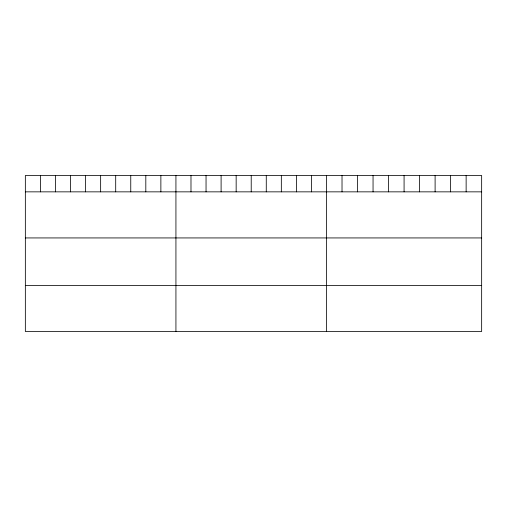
<?xml version="1.0" encoding="UTF-8"?>
<svg xmlns="http://www.w3.org/2000/svg" width="507" height="507" viewBox="0 0 507 507"><rect width="100%" height="100%" fill="white"/><g stroke="black" fill="none" stroke-linecap="round" stroke-linejoin="round"><path stroke-width="0.76" d="M481.65 191.849L481.65 331.496L25.35 331.496L25.35 175.504L481.65 175.504L481.65 191.849L25.35 191.849M25.35 237.935L481.65 237.935M25.35 285.409L481.65 285.409M466.136 175.504L466.136 191.849M450.622 175.504L450.622 191.849M435.107 175.504L435.107 191.849M419.593 175.504L419.593 191.849M404.079 175.504L404.079 191.849M388.565 175.504L388.565 191.849M373.051 175.504L373.051 191.849M357.536 175.504L357.536 191.849M342.022 175.504L342.022 191.849M326.508 175.504L326.508 331.496M311.45 175.504L311.45 191.849M296.392 175.504L296.392 191.849M281.334 175.504L281.334 191.849M266.276 175.504L266.276 191.849M251.219 175.504L251.219 191.849M236.161 175.504L236.161 191.849M221.103 175.504L221.103 191.849M206.045 175.504L206.045 191.849M190.987 175.504L190.987 191.849M175.929 175.504L175.929 331.496M160.871 175.504L160.871 191.849M145.813 175.504L145.813 191.849M130.755 175.504L130.755 191.849M115.697 175.504L115.697 191.849M100.64 175.504L100.64 191.849M85.582 175.504L85.582 191.849M70.524 175.504L70.524 191.849M55.466 175.504L55.466 191.849M40.408 175.504L40.408 191.849"/></g></svg>
